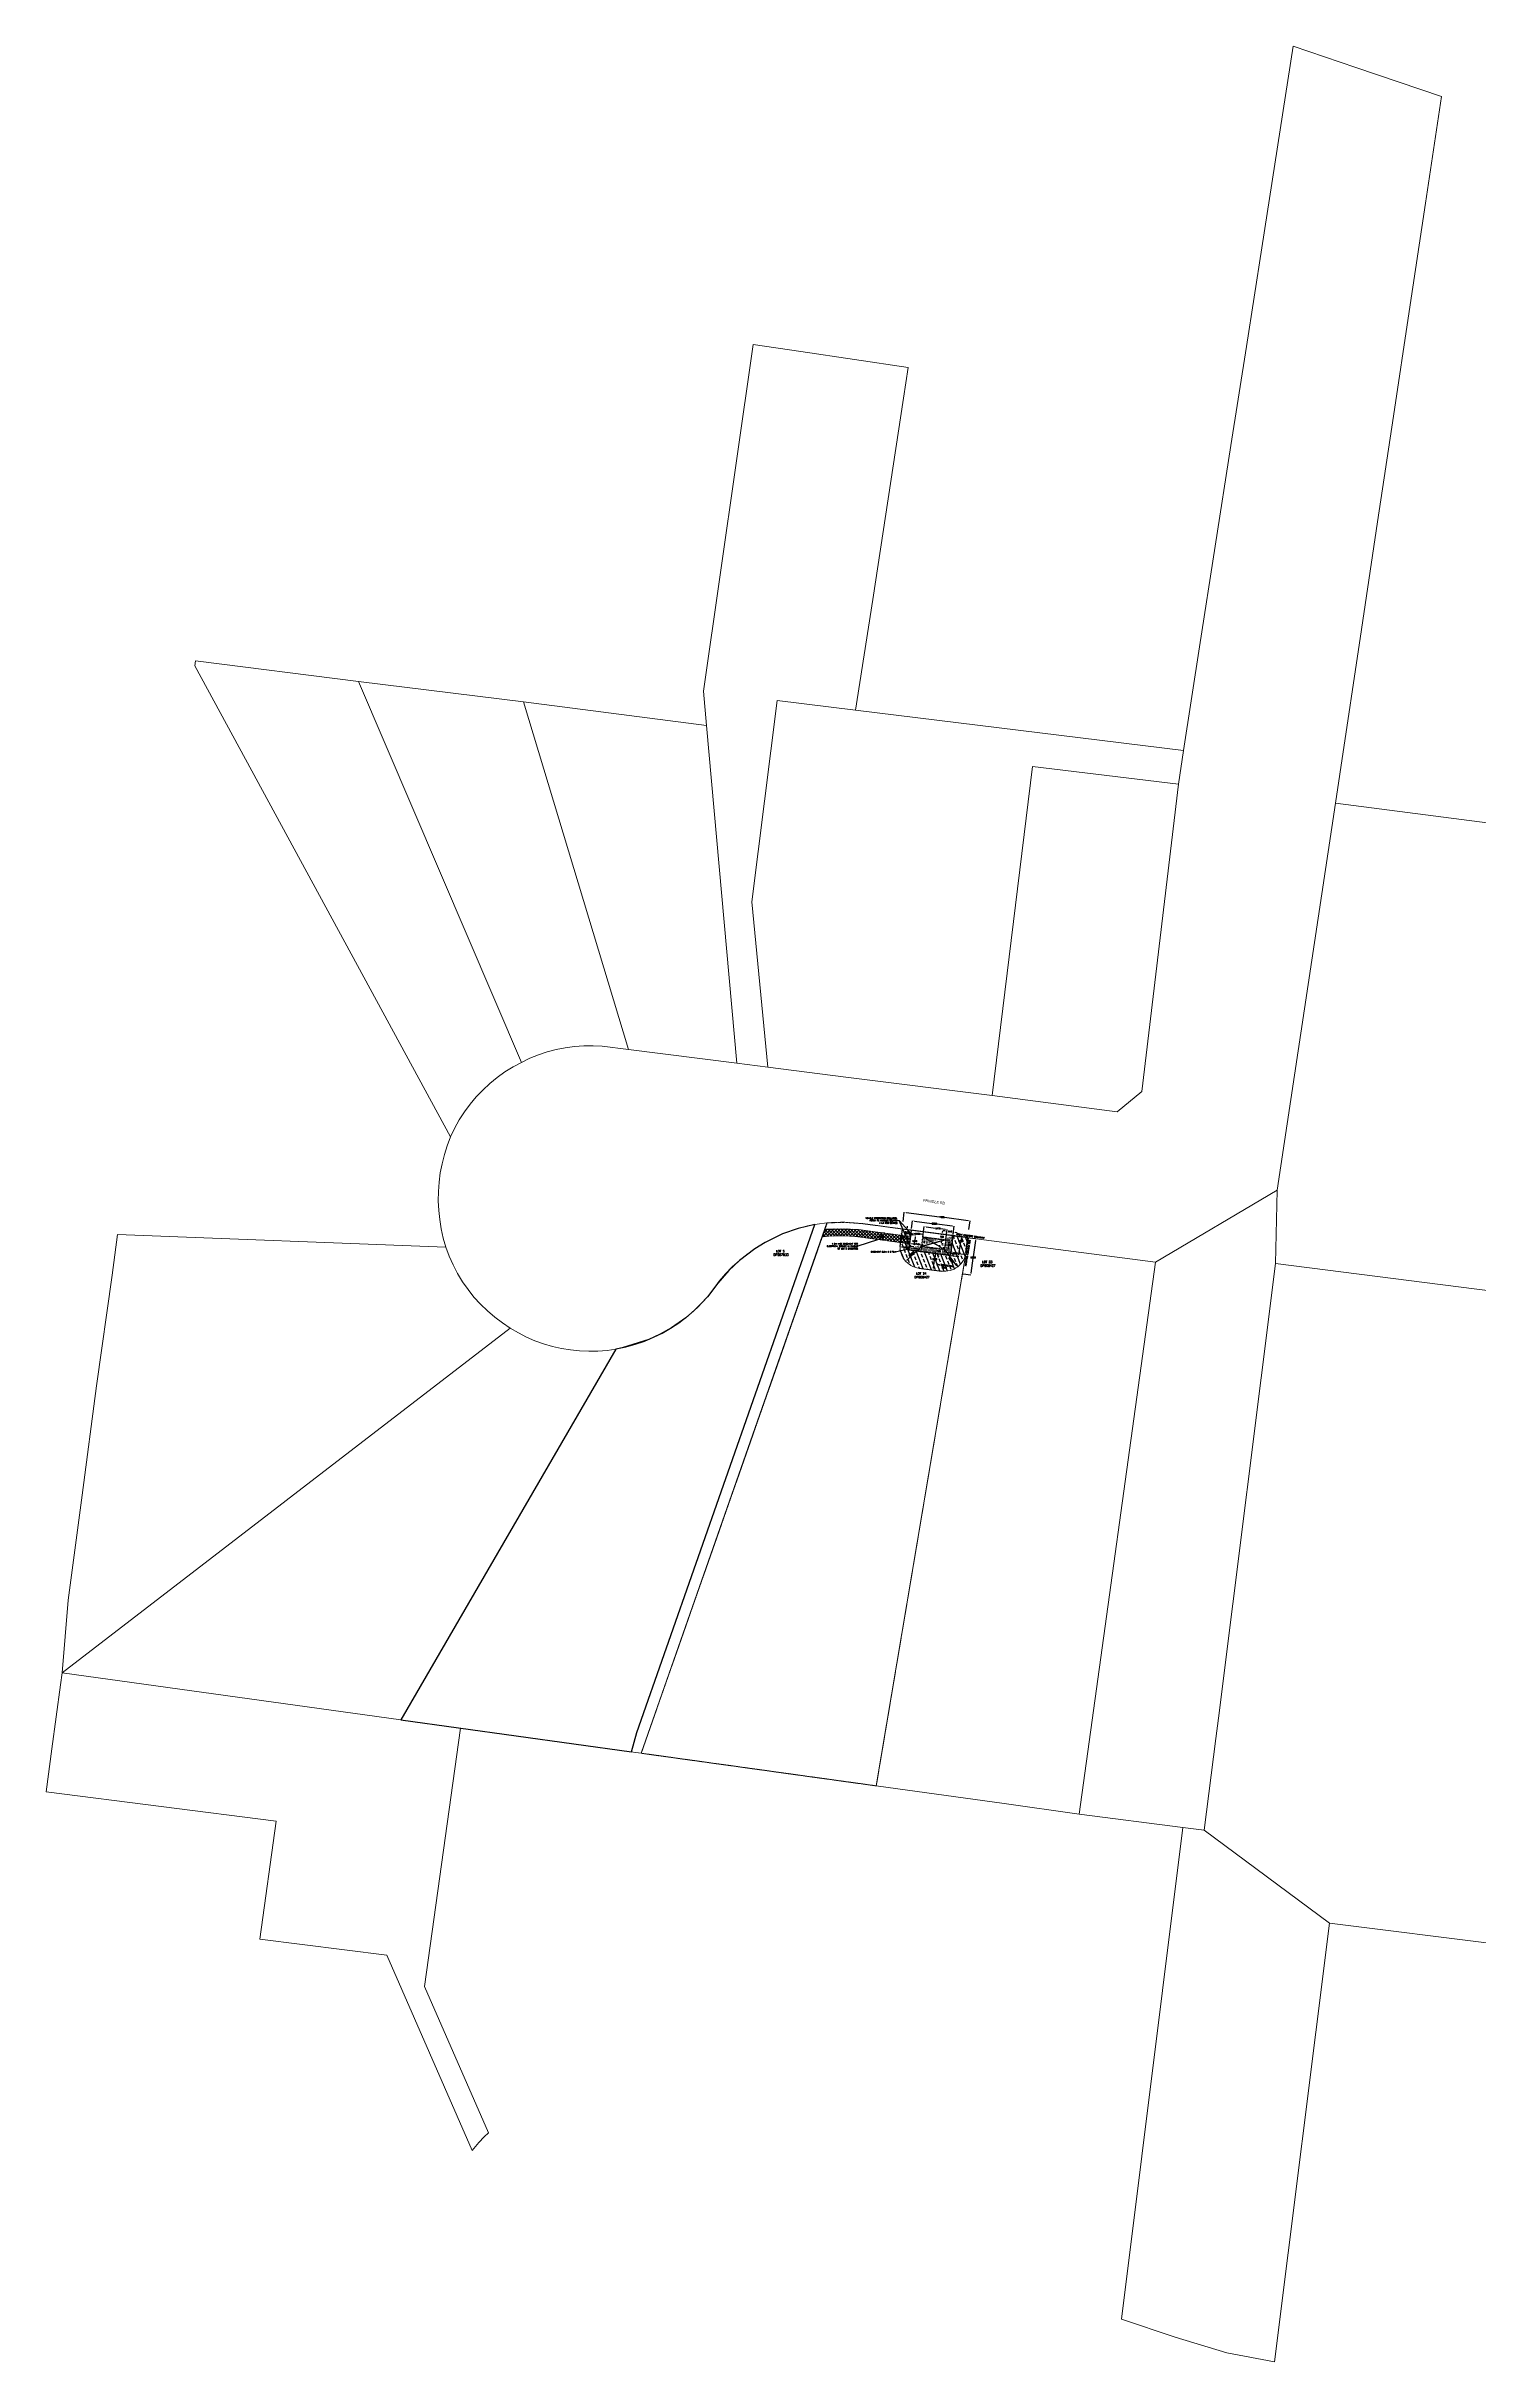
# Model space of a CAD drawing. Header units: metres. Extents: x 15383 to 530218, y 6156255 to 6759712.
# Drawn here: x 151520 to 349320, y 6440111 to 6759712 of the extents above; entities that cross this region are included whole.
import ezdxf

# ---------------------------------------------------------------- set-up
doc = ezdxf.new("R2010")
doc.units = ezdxf.units.M
doc.linetypes.add('HIDDEN2', pattern=[0.1875, 0.125, -0.0625])
doc.linetypes.add('IE Trench LV', pattern=[6.5, 5, -1.5])
for name, color, linetype in [('_User Miscellaneous1', 7, 'Continuous'), ('Notes_LV_MISC', 7, 'Continuous'), ('Notes_SP_MISC', 7, 'Continuous')]:
    doc.layers.add(name, color=color, linetype=linetype)
doc.layers.add('Cadastre Land Parcels_SP_EXT', color=9, linetype='Continuous', lineweight=5)
doc.layers.add('Cadastre Roads_SP_EXT', color=9, linetype='Continuous', lineweight=5)
doc.styles.add('ROMANS', font='romans.shx', dxfattribs={"height": 200})
doc.styles.get("Standard").update_dxf_attribs({"font": 'arial.ttf'})
doc.dimstyles.new('100', dxfattribs={"dimtxt": 200, "dimasz": 2500, "dimexe": 0.18, "dimexo": 0.0625, "dimgap": 0.09, "dimtad": 0, "dimtih": 1, "dimtoh": 1, "dimdec": 0, "dimzin": 0, "dimdsep": 46, "dimtxsty": 'ROMANS', "dimcen": 0.09, "dimclrt": 256, "dimadec": 0, "dimazin": 0, "dimtfac": 1, "dimtdec": 0, "dimtofl": 0, "dimtmove": 0, "dimatfit": 0, "dimfxl": 1, "dimtolj": 1, "dimtzin": 0, "dimarcsym": 0})
doc.dimstyles.get("Standard").update_dxf_attribs({"dimtxt": 0.18, "dimasz": 0.18, "dimexe": 0.18, "dimexo": 0.0625, "dimgap": 0.09, "dimtad": 0, "dimtih": 1, "dimtoh": 1, "dimdec": 4, "dimzin": 0, "dimdsep": 46, "dimtxsty": 'Standard', "dimcen": 0.09, "dimadec": 0, "dimazin": 0, "dimtfac": 1, "dimtdec": 4, "dimtofl": 0, "dimtmove": 0, "dimatfit": 3, "dimfxl": 1, "dimtolj": 1, "dimtzin": 0, "dimarcsym": 0})

# ---------------------------------------------------------------- blocks, each defined once
blk = doc.blocks.new('*D172')
at = {"layer": '_User Miscellaneous1', "color": 0, "lineweight": -2, "transparency": 16777216}
for p, q in [((278693, 6595282), (279849, 6595132)), ((279816, 6594884), (279523, 6592635)), ((278136, 6590262), (279195, 6590124)), ((279227, 6590372), (279497, 6592435))]:
    blk.add_line(p, q, dxfattribs=at)
at = {"layer": '_User Miscellaneous1', "color": 0, "lineweight": 0, "transparency": 16777216}
for points in [[(279775, 6594889), (279857, 6594878), (279848, 6595132)], [(279186, 6590377), (279269, 6590367), (279195, 6590124)]]:
    blk.add_solid(points, dxfattribs=at)
at = {"layer": '_User Miscellaneous1', "transparency": 16777216, "insert": (279510, 6592535), "char_height": 200, "attachment_point": 5, "style": 'ROMANS'}
blk.add_mtext('\\A1;5050', dxfattribs=at)
blk = doc.blocks.new('*D173')
at = {"layer": '_User Miscellaneous1', "color": 0, "lineweight": -2, "transparency": 16777216}
for p, q in [((273606, 6593879), (274391, 6593776)), ((274359, 6593528), (274210, 6592389)), ((274003, 6590801), (274003, 6590801)), ((274035, 6591049), (274184, 6592189))]:
    blk.add_line(p, q, dxfattribs=at)
at = {"layer": '_User Miscellaneous1', "color": 0, "lineweight": 0, "transparency": 16777216}
for points in [[(274317, 6593534), (274400, 6593523), (274391, 6593776)], [(273994, 6591055), (274077, 6591044), (274003, 6590801)]]:
    blk.add_solid(points, dxfattribs=at)
at = {"layer": '_User Miscellaneous1', "transparency": 16777216, "insert": (274197, 6592289), "char_height": 200, "attachment_point": 5, "style": 'ROMANS'}
blk.add_mtext('\\A1;3000', dxfattribs=at)
blk = doc.blocks.new('*D174')
at = {"layer": '_User Miscellaneous1', "color": 0, "lineweight": -2, "transparency": 16777216}
for p, q in [((272581, 6595374), (272765, 6596787)), ((273013, 6596755), (274305, 6596586)), ((275660, 6596409), (275010, 6596494)), ((275724, 6594964), (275908, 6596377))]:
    blk.add_line(p, q, dxfattribs=at)
at = {"layer": '_User Miscellaneous1', "color": 0, "lineweight": 0, "transparency": 16777216}
for points in [[(273018, 6596796), (273008, 6596713), (272765, 6596787)], [(275666, 6596451), (275655, 6596368), (275908, 6596377)]]:
    blk.add_solid(points, dxfattribs=at)
at = {"layer": '_User Miscellaneous1', "transparency": 16777216, "insert": (274658, 6596540), "char_height": 200, "attachment_point": 5, "style": 'ROMANS'}
blk.add_mtext('\\A1;3170', dxfattribs=at)
blk = doc.blocks.new('*D175')
at = {"layer": '_User Miscellaneous1', "color": 0, "lineweight": -2, "transparency": 16777216}
for p, q in [((276840, 6595524), (277877, 6595389)), ((277553, 6592910), (277785, 6594683)), ((277844, 6595141), (277811, 6594883)), ((276484, 6592797), (277521, 6592662))]:
    blk.add_line(p, q, dxfattribs=at)
at = {"layer": '_User Miscellaneous1', "color": 0, "lineweight": 0, "transparency": 16777216}
for points in [[(277803, 6595146), (277886, 6595136), (277877, 6595389)], [(277512, 6592915), (277595, 6592904), (277521, 6592662)]]:
    blk.add_solid(points, dxfattribs=at)
at = {"layer": '_User Miscellaneous1', "transparency": 16777216, "insert": (277798, 6594783), "char_height": 200, "attachment_point": 5, "style": 'ROMANS'}
blk.add_mtext('\\A1;2750', dxfattribs=at)
blk = doc.blocks.new('*D176')
at = {"layer": '_User Miscellaneous1', "color": 0, "lineweight": -2, "transparency": 16777216}
for p, q in [((271001, 6596521), (271140, 6597588)), ((271388, 6597556), (273804, 6597240)), ((276643, 6596870), (274509, 6597148)), ((276753, 6595776), (276891, 6596838))]:
    blk.add_line(p, q, dxfattribs=at)
at = {"layer": '_User Miscellaneous1', "color": 0, "lineweight": 0, "transparency": 16777216}
for points in [[(271393, 6597597), (271383, 6597514), (271140, 6597588)], [(276649, 6596911), (276638, 6596829), (276891, 6596838)]]:
    blk.add_solid(points, dxfattribs=at)
at = {"layer": '_User Miscellaneous1', "transparency": 16777216, "insert": (274156, 6597194), "char_height": 200, "attachment_point": 5, "style": 'ROMANS'}
blk.add_mtext('\\A1;5800', dxfattribs=at)
blk = doc.blocks.new('*D177')
at = {"layer": '_User Miscellaneous1', "color": 0, "lineweight": -2, "transparency": 16777216}
for p, q in [((275662, 6594489), (275506, 6593290)), ((278547, 6593412), (278480, 6592902)), ((275754, 6593258), (276640, 6593142)), ((278232, 6592935), (277345, 6593051))]:
    blk.add_line(p, q, dxfattribs=at)
at = {"layer": '_User Miscellaneous1', "color": 0, "lineweight": 0, "transparency": 16777216}
for points in [[(275759, 6593300), (275748, 6593217), (275506, 6593291)], [(278238, 6592976), (278227, 6592893), (278480, 6592902)]]:
    blk.add_solid(points, dxfattribs=at)
at = {"layer": '_User Miscellaneous1', "transparency": 16777216, "insert": (276993, 6593096), "char_height": 200, "attachment_point": 5, "style": 'ROMANS'}
blk.add_mtext('\\A1;3000', dxfattribs=at)
blk = doc.blocks.new('*D178')
at = {"layer": '_User Miscellaneous1', "color": 0, "lineweight": -2, "transparency": 16777216}
for p, q in [((275629, 6593615), (276047, 6593560)), ((275803, 6594953), (276221, 6594899)), ((276079, 6593808), (276124, 6594157)), ((276189, 6594651), (276150, 6594358))]:
    blk.add_line(p, q, dxfattribs=at)
at = {"layer": '_User Miscellaneous1', "color": 0, "lineweight": 0, "transparency": 16777216}
for points in [[(276038, 6593814), (276120, 6593803), (276046, 6593560)], [(276147, 6594656), (276230, 6594646), (276221, 6594899)]]:
    blk.add_solid(points, dxfattribs=at)
at = {"layer": '_User Miscellaneous1', "transparency": 16777216, "insert": (276137, 6594257), "char_height": 200, "attachment_point": 5, "style": 'ROMANS'}
blk.add_mtext('\\A1;1350', dxfattribs=at)
blk = doc.blocks.new('*D179')
at = {"layer": '_User Miscellaneous1', "color": 0, "lineweight": -2, "transparency": 16777216}
for p, q in [((269831, 6597485), (269998, 6598764)), ((270245, 6598732), (274866, 6598129)), ((278842, 6597610), (275571, 6598037)), ((278934, 6596385), (279090, 6597578))]:
    blk.add_line(p, q, dxfattribs=at)
at = {"layer": '_User Miscellaneous1', "color": 0, "lineweight": 0, "transparency": 16777216}
for points in [[(270251, 6598773), (270240, 6598691), (269998, 6598764)], [(278848, 6597652), (278837, 6597569), (279090, 6597578)]]:
    blk.add_solid(points, dxfattribs=at)
at = {"layer": '_User Miscellaneous1', "transparency": 16777216, "insert": (275218, 6598083), "char_height": 200, "attachment_point": 5, "style": 'ROMANS'}
blk.add_mtext('\\A1;7585', dxfattribs=at)
blk = doc.blocks.new('*D180')
at = {"layer": '_User Miscellaneous1', "color": 0, "lineweight": -2, "transparency": 16777216}
for p, q in [((270728, 6594431), (270736, 6594495)), ((270984, 6594462), (271397, 6594409)), ((272189, 6594305), (272074, 6594320)), ((272406, 6594035), (272437, 6594273))]:
    blk.add_line(p, q, dxfattribs=at)
at = {"layer": '_User Miscellaneous1', "color": 0, "lineweight": 0, "transparency": 16777216}
for points in [[(270990, 6594504), (270979, 6594421), (270736, 6594495)], [(272195, 6594347), (272184, 6594264), (272437, 6594273)]]:
    blk.add_solid(points, dxfattribs=at)
at = {"layer": '_User Miscellaneous1', "transparency": 16777216, "insert": (271736, 6594364), "char_height": 200, "attachment_point": 5, "style": 'ROMANS'}
blk.add_mtext('\\A1;1715', dxfattribs=at)
blk = doc.blocks.new('*D181')
at = {"layer": '_User Miscellaneous1', "color": 0, "lineweight": -2, "transparency": 16777216}
for p, q in [((275632, 6596194), (275384, 6596226)), ((275832, 6595795), (275880, 6596162)), ((276743, 6595704), (276788, 6596044)), ((277036, 6596011), (277283, 6595979))]:
    blk.add_line(p, q, dxfattribs=at)
at = {"layer": '_User Miscellaneous1', "color": 0, "lineweight": 0, "transparency": 16777216}
for points in [[(275638, 6596235), (275627, 6596153), (275880, 6596162)], [(277041, 6596052), (277030, 6595970), (276788, 6596043)]]:
    blk.add_solid(points, dxfattribs=at)
at = {"layer": '_User Miscellaneous1', "transparency": 16777216, "insert": (276334, 6596103), "char_height": 200, "attachment_point": 5, "style": 'ROMANS'}
blk.add_mtext('\\A1;915', dxfattribs=at)
blk = doc.blocks.new('*D182')
at = {"layer": '_User Miscellaneous1', "color": 0, "lineweight": -2, "transparency": 16777216}
for p, q in [((274834, 6593718), (274834, 6593719)), ((274866, 6593966), (274899, 6594214)), ((274711, 6592776), (274679, 6592529)), ((274743, 6593024), (274743, 6593024))]:
    blk.add_line(p, q, dxfattribs=at)
at = {"layer": '_User Miscellaneous1', "color": 0, "lineweight": 0, "transparency": 16777216}
for points in [[(274825, 6593972), (274908, 6593961), (274834, 6593719)], [(274670, 6592782), (274752, 6592771), (274743, 6593024)]]:
    blk.add_solid(points, dxfattribs=at)
at = {"layer": '_User Miscellaneous1', "transparency": 16777216, "insert": (274789, 6593371), "char_height": 200, "attachment_point": 5, "style": 'ROMANS'}
blk.add_mtext('\\A1;700', dxfattribs=at)
blk = doc.blocks.new('*D183')
at = {"layer": '_User Miscellaneous1', "color": 0, "lineweight": -2, "transparency": 16777216}
for p, q in [((275009, 6595057), (275158, 6595038)), ((275125, 6594790), (275093, 6594542)), ((275100, 6595751), (275248, 6595732)), ((275281, 6595980), (275313, 6596228))]:
    blk.add_line(p, q, dxfattribs=at)
at = {"layer": '_User Miscellaneous1', "color": 0, "lineweight": 0, "transparency": 16777216}
for points in [[(275084, 6594795), (275167, 6594784), (275158, 6595038)], [(275239, 6595985), (275322, 6595974), (275248, 6595732)]]:
    blk.add_solid(points, dxfattribs=at)
at = {"layer": '_User Miscellaneous1', "transparency": 16777216, "insert": (275203, 6595385), "char_height": 200, "attachment_point": 5, "style": 'ROMANS'}
blk.add_mtext('\\A1;700', dxfattribs=at)
blk = doc.blocks.new('*D184')
at = {"layer": '_User Miscellaneous1', "color": 0, "lineweight": -2, "transparency": 16777216}
for p, q in [((269565, 6595447), (269380, 6594027)), ((269628, 6593995), (269854, 6593966)), ((272107, 6593672), (270559, 6593874)), ((272450, 6594370), (272354, 6593639))]:
    blk.add_line(p, q, dxfattribs=at)
at = {"layer": '_User Miscellaneous1', "color": 0, "lineweight": 0, "transparency": 16777216}
for points in [[(269633, 6594037), (269622, 6593954), (269380, 6594028)], [(272112, 6593713), (272101, 6593631), (272354, 6593640)]]:
    blk.add_solid(points, dxfattribs=at)
at = {"layer": '_User Miscellaneous1', "transparency": 16777216, "insert": (270207, 6593920), "char_height": 200, "attachment_point": 5, "style": 'ROMANS'}
blk.add_mtext('\\A1;3000', dxfattribs=at)
blk = doc.blocks.new('*D185')
at = {"layer": '_User Miscellaneous1', "color": 0, "lineweight": -2, "transparency": 16777216}
for p, q in [((275587, 6593841), (275387, 6593841)), ((275387, 6593841), (277231, 6591387))]:
    blk.add_line(p, q, dxfattribs=at)
at = {"layer": '_User Miscellaneous1', "color": 0, "lineweight": 0, "transparency": 16777216}
blk.add_solid([(277258, 6591407), (277205, 6591367), (277351, 6591227)], dxfattribs=at)
at = {"layer": '_User Miscellaneous1', "color": 0, "lineweight": 0, "transparency": 16777216, "insert": (275588, 6593841), "char_height": 0.18, "attachment_point": 5}
blk.add_mtext('\\A1;R3000.1196', dxfattribs=at)
blk = doc.blocks.new('*D186')
at = {"layer": '_User Miscellaneous1', "color": 0, "lineweight": -2, "transparency": 16777216}
for p, q in [((272398, 6594028), (270341, 6592144)), ((272598, 6594028), (272398, 6594028))]:
    blk.add_line(p, q, dxfattribs=at)
at = {"layer": '_User Miscellaneous1', "color": 0, "lineweight": 0, "transparency": 16777216}
blk.add_solid([(270318, 6592169), (270363, 6592120), (270193, 6592009)], dxfattribs=at)
at = {"layer": '_User Miscellaneous1', "color": 0, "lineweight": 0, "transparency": 16777216, "insert": (272599, 6594028), "char_height": 0.18, "attachment_point": 5}
blk.add_mtext('\\A1;R3000.2054', dxfattribs=at)
blk = doc.blocks.new('*D187')
at = {"layer": '_User Miscellaneous1', "color": 0, "lineweight": -2, "transparency": 16777216}
for p, q in [((267064, 6594928), (266753, 6594969)), ((266786, 6595217), (266802, 6595340)), ((266848, 6595696), (266828, 6595540)), ((267314, 6595887), (266880, 6595944))]:
    blk.add_line(p, q, dxfattribs=at)
at = {"layer": '_User Miscellaneous1', "color": 0, "lineweight": 0, "transparency": 16777216}
for points in [[(266744, 6595222), (266827, 6595211), (266753, 6594969)], [(266807, 6595701), (266889, 6595690), (266880, 6595944)]]:
    blk.add_solid(points, dxfattribs=at)
at = {"layer": '_User Miscellaneous1', "transparency": 16777216, "insert": (266815, 6595440), "char_height": 200, "attachment_point": 5, "style": 'ROMANS'}
blk.add_mtext('\\A1;1000', dxfattribs=at)
blk = doc.blocks.new('*D200')
at = {"layer": '_User Miscellaneous1', "color": 0, "lineweight": -2, "transparency": 16777216}
for p, q in [((271045, 6595699), (271072, 6595906)), ((271320, 6595873), (271484, 6595852)), ((272376, 6595735), (272161, 6595763)), ((272581, 6595374), (272624, 6595703))]:
    blk.add_line(p, q, dxfattribs=at)
at = {"layer": '_User Miscellaneous1', "color": 0, "lineweight": 0, "transparency": 16777216}
for points in [[(271325, 6595915), (271314, 6595832), (271072, 6595906)], [(272381, 6595777), (272370, 6595694), (272624, 6595703)]]:
    blk.add_solid(points, dxfattribs=at)
at = {"layer": '_User Miscellaneous1', "transparency": 16777216, "insert": (271822, 6595808), "char_height": 200, "attachment_point": 5, "style": 'ROMANS'}
blk.add_mtext('\\A1;1565', dxfattribs=at)
blk = doc.blocks.new('*D201')
at = {"layer": '_User Miscellaneous1', "color": 0, "lineweight": -2, "transparency": 16777216}
for p, q in [((270838, 6594113), (271327, 6594049)), ((271045, 6595699), (271534, 6595636)), ((271359, 6594297), (271410, 6594689)), ((271502, 6595388), (271437, 6594889))]:
    blk.add_line(p, q, dxfattribs=at)
at = {"layer": '_User Miscellaneous1', "color": 0, "lineweight": 0, "transparency": 16777216}
for points in [[(271318, 6594302), (271401, 6594292), (271327, 6594049)], [(271460, 6595393), (271543, 6595382), (271534, 6595636)]]:
    blk.add_solid(points, dxfattribs=at)
at = {"layer": '_User Miscellaneous1', "transparency": 16777216, "insert": (271423, 6594789), "char_height": 200, "attachment_point": 5, "style": 'ROMANS'}
blk.add_mtext('\\A1;1600', dxfattribs=at)
blk = doc.blocks.new('*D202')
at = {"layer": '_User Miscellaneous1', "color": 0, "lineweight": -2, "transparency": 16777216}
for p, q in [((270422, 6596612), (270454, 6596860)), ((270283, 6595547), (270251, 6595299)), ((271045, 6595699), (270315, 6595795)), ((270970, 6596289), (270390, 6596364))]:
    blk.add_line(p, q, dxfattribs=at)
at = {"layer": '_User Miscellaneous1', "color": 0, "lineweight": 0, "transparency": 16777216}
for points in [[(270381, 6596618), (270463, 6596607), (270390, 6596364)], [(270242, 6595552), (270324, 6595541), (270315, 6595795)]]:
    blk.add_solid(points, dxfattribs=at)
at = {"layer": '_User Miscellaneous1', "transparency": 16777216, "insert": (270342, 6595998), "char_height": 200, "attachment_point": 5, "style": 'ROMANS'}
blk.add_mtext('\\A1;575', dxfattribs=at)

msp = doc.modelspace()

# ---------------------------------------------------------------- hatches: boundary and pattern name
at = {"layer": '_User Miscellaneous1', "lineweight": 0}
h = msp.add_hatch(dxfattribs=at)
h.set_pattern_fill('ANSI37', scale=100)
h.set_pattern_definition([(45, (-110.7, -865.77), (-224.506403, 224.506403), []), (135, (-110.7, -865.77), (-224.506403, -224.506403), [])])
h.paths.add_polyline_path([(259049.59012, 6596425.98025), (258678.67016, 6595368.94328), (259571.14211, 6595452.93997), (260533.10636, 6595509.23655), (261175.05623, 6595521.97359), (261739.39845, 6595516.79516), (262425.90174, 6595489.82133), (263207.86138, 6595431.33692), (263947.54209, 6595348.58487), (270728.19967, 6594431.97479), (270857.45808, 6595422.47298), (265290.54951, 6596152.15207), (263982.3441, 6596347.12068), (263679.02735, 6596369.30161), (263239.46311, 6596401.44603), (262522.83157, 6596453.85182), (260746.63065, 6596485.388), (260081.0871, 6596460.00735), (259574.81276, 6596440.70047)])
at = {"layer": '_User Miscellaneous1'}
h = msp.add_hatch(dxfattribs=at)
h.set_pattern_fill('ANSI33', color=134, scale=4000, angle=246.6857338978, style=0)
h.set_pattern_definition([(291.685734, (-471855.1, 4882761.5), (929.2246, 369.5154), []), (291.685734, (-472135, 4882112.1), (929.2246, 369.5154), [500, -250])])
h.paths.add_polyline_path([(270970.40195, 6596287.9539), (270614.81972, 6593563.15222), (276366.153, 6592812.6125), (276721.98077, 6595539.29573)], flags=16)
edge = h.paths.add_edge_path()
edge.add_arc((272406.04343, 6594035.25094), 3000.20542, 173.2375471686, 261.9480779453, ccw=False)
edge.add_line((269426.71078, 6594388.53482), (269696.4616, 6596456.19451))
edge.add_line((269696.4616, 6596456.19451), (278788.98059, 6595269.69279))
edge.add_line((278788.98059, 6595269.69279), (278518.27177, 6593195.27009))
edge.add_arc((275549.10836, 6593625.13767), 3000.11958, 263.0767997317, 351.7621078631, ccw=False)
edge.add_line((275187.47749, 6590646.89312), (271985.80336, 6591064.62291))
h = msp.add_hatch(dxfattribs=at)
h.set_pattern_fill('DOTS', color=134, scale=2500, angle=82.5711748993, style=0)
h.set_pattern_definition([(82.571175, (532876.08, 6199145.1), (-144.837344, 97.6715), [0, -156.25])])
edge = h.paths.add_edge_path()
edge.add_line((270505.3247, 6596331.7808), (270149.74247, 6593606.97912))
edge.add_line((276721.90847, 6595539.50414), (270970.40195, 6596287.9539))
edge.add_line((276721.90847, 6595539.50414), (276366.153, 6592812.6125))
edge.add_line((276366.153, 6592812.6125), (270614.81972, 6593563.15222))
h.paths.add_polyline_path([(275549.01836, 6593625.25743), (275723.90555, 6594963.83656), (272580.68703, 6595373.90683), (272406.04343, 6594035.25094)], flags=16)
at = {"layer": 'Notes_SP_MISC', "lineweight": 0}
h = msp.add_hatch(dxfattribs=at)
h.set_pattern_fill('ANGLE')
h.set_pattern_definition([(0, (-27490.2906, 380758.832), (0, 6.985), [5.08, -1.905]), (90, (-27490.2906, 380758.832), (-6.985, 4e-16), [5.08, -1.905])])
edge = h.paths.add_edge_path()
edge.add_arc((270837.88235, 6594112.86746), 70, 0, 360)
h = msp.add_hatch(dxfattribs=at)
h.set_pattern_fill('ANGLE')
h.set_pattern_definition([(0, (-27283.3056, 382345.387), (0, 6.985), [5.08, -1.905]), (90, (-27283.3056, 382345.387), (-6.985, 4e-16), [5.08, -1.905])])
edge = h.paths.add_edge_path()
edge.add_arc((271044.86735, 6595699.42259), 70, 0, 360)

# ---------------------------------------------------------------- linework, layer by layer
at = {"layer": '_User Miscellaneous1', "lineweight": 0}
for p, q in [((264188.63565, 6597205.86173), (271763.49726, 6596184.18525)), ((269299.809, 6597624.01753), (269117.12563, 6597624.01753)), ((263944.25589, 6595349.06214), (270728.02085, 6594430.6045))]:
    msp.add_line(p, q, dxfattribs=at)
at = {"layer": '_User Miscellaneous1'}
for p, q in [((263648.97659, 6594147.53723), (266348.54436, 6595024.77833)), ((268930.04309, 6593364.42956), (270633.4265, 6593705.7347)), ((270970.40195, 6596287.9539), (270614.81972, 6593563.15222)), ((276366.153, 6592812.6125), (270912.36971, 6593524.12345)), ((276721.90847, 6595539.50414), (271268.12519, 6596251.0151)), ((276721.90847, 6595539.50414), (276366.153, 6592812.6125))]:
    msp.add_line(p, q, dxfattribs=at)
at = {"layer": '_User Miscellaneous1', "linetype": 'HIDDEN2'}
for p, q in [((275723.90555, 6594963.83656), (272406.04343, 6594035.25094)), ((275549.25387, 6593625.11869), (272580.68703, 6595373.90683))]:
    msp.add_line(p, q, dxfattribs=at)
at = {"layer": '_User Miscellaneous1', "lineweight": 0, "flags": 128}
msp.add_lwpolyline([(259049.59012, 6596425.98025), (258678.67016, 6595368.94328), (259571.14211, 6595452.93997), (260533.10636, 6595509.23655), (261175.05623, 6595521.97359), (261739.39845, 6595516.79516), (262425.90174, 6595489.82133), (263207.86138, 6595431.33692), (263947.54209, 6595348.58487), (270728.02085, 6594430.6045), (270857.45808, 6595422.47298), (265290.54951, 6596152.15207), (263982.3441, 6596347.12068), (263679.02735, 6596369.30161), (263239.46311, 6596401.44603), (262522.83157, 6596453.85182), (260746.63065, 6596485.388), (260081.0871, 6596460.00735), (259574.81276, 6596440.70047), (259049.59012, 6596425.98025)], dxfattribs=at)
at = {"layer": '_User Miscellaneous1', "ltscale": 0.5}
for points in [[(278518.78656, 6593198.84093), (278789.0624, 6595269.68211), (269696.4616, 6596456.19451), (269426.71078, 6594388.53482)], [(271985.80336, 6591064.62291), (275187.47749, 6590646.89312)]]:
    msp.add_lwpolyline(points, dxfattribs=at)
msp.add_lwpolyline([(270970.40195, 6596287.9539), (270614.81972, 6593563.15222), (276366.153, 6592812.6125), (276721.98077, 6595539.29573)], close=True, dxfattribs=at)
at = {"layer": '_User Miscellaneous1', "linetype": 'HIDDEN2'}
msp.add_lwpolyline([(275549.26196, 6593625.18067), (272406.04343, 6594035.25094), (272580.68703, 6595373.90683), (275723.90555, 6594963.83656)], close=True, dxfattribs=at)
at = {"layer": '_User Miscellaneous1', "lineweight": 0}
for centre in [(270837.88235, 6594112.86746), (271044.86735, 6595699.42259)]:
    msp.add_circle(centre, 70, dxfattribs=at)
for centre, radius, start, end in [((261377.18509, 6575596.76837), 21791.17946, 82.5909475811, 95.326923565), ((272406.04343, 6594035.25094), 3000.20542, 171.8965811555, 263.1848786302), ((275549.10836, 6593625.13767), 3000.11958, 262.0561569105, 353.2971368743)]:
    msp.add_arc(centre, radius, start, end, dxfattribs=at)
at = {"layer": 'Cadastre Land Parcels_SP_EXT', "linetype": 'Continuous'}
for points in [[(242271.26853, 6670688.92491), (242696.23676, 6665960.92149), (246875.25294, 6619354.86526), (251143.22008, 6618786.88653), (248955.22112, 6641639.85995), (252436.23295, 6669432.9234), (263274.20359, 6668088.85428), (265652.20601, 6683371.89895), (267783.23044, 6697240.91506), (269906.21659, 6711155.86414), (270552.19303, 6715385.93658), (255705.2465, 6717585.86045), (249137.27464, 6718554.86927), (242271.26853, 6670688.92491)], [(194644.26389, 6672019.9208), (172138.261, 6674890.90757), (172041.27178, 6674174.88337), (207354.26772, 6609159.86776), (207908.20157, 6610355.89141), (208551.26304, 6611507.92542), (209265.25559, 6612616.85312), (210047.26426, 6613675.87288), (210894.19741, 6614685.86804), (211803.22839, 6615639.86032), (212770.20557, 6616536.87807), (213791.2423, 6617369.85466), (214862.2753, 6618137.90678), (215979.24127, 6618837.85445), (217150.26679, 6619465.89937), (194644.26389, 6672019.9208)], [(217433.19617, 6669204.93691), (194644.26389, 6672019.9208), (217150.26679, 6619465.89937), (218293.20254, 6620018.86156), (219481.27626, 6620497.88935), (220697.26309, 6620902.89441), (221935.24474, 6621229.90176), (223190.27459, 6621479.88307), (224461.2043, 6621651.86668), (225738.22897, 6621742.93761), (227018.25695, 6621754.86251), (228298.19659, 6621685.87474), (231915.24066, 6621246.86162), (217433.19617, 6669204.93691)], [(242696.23676, 6665960.92149), (217433.19617, 6669204.93691), (231915.24066, 6621246.86162), (246875.25294, 6619354.86526), (242696.23676, 6665960.92149)], [(248955.22112, 6641639.85995), (251143.22008, 6618786.88653), (261940.20438, 6617436.89912), (282123.23608, 6614877.90316), (287694.19767, 6660323.88711), (307859.2095, 6657848.89546), (308577.26536, 6662501.90448), (263274.20359, 6668088.85428), (252436.23295, 6669432.9234), (248955.22112, 6641639.85995)], [(282123.23608, 6614877.90316), (299375.21482, 6612639.90793), (302782.20392, 6615419.9121), (307859.2095, 6657848.89546), (287694.19767, 6660323.88711), (282123.23608, 6614877.90316)], [(439000.20007, 6641216.92337), (419017.24176, 6643663.91357), (329528.26084, 6655256.8631), (321510.22072, 6601811.91888), (321277.19927, 6591714.88224), (522747.20745, 6566024.93011), (524186.23414, 6579684.86291), (527718.21389, 6608865.8968), (530218.20366, 6629473.89672), (484619.22762, 6635343.86423), (439000.20007, 6641216.92337)], [(308445.2081, 6513835.89905), (311417.24738, 6513465.87371), (313028.25768, 6526134.8912), (313372.2249, 6528922.93364), (321277.19927, 6591714.88224), (321510.22072, 6601811.91888), (304709.26833, 6591882.89088), (294155.19872, 6515704.92893), (308445.2081, 6513835.89905)], [(233669.26147, 6524097.85268), (259295.26078, 6597289.90713), (257964.26489, 6597129.93676), (256655.26381, 6596876.86381), (255364.19426, 6596543.93817), (254095.20786, 6596132.92649), (252854.2229, 6595643.91712), (251645.21435, 6595079.91335), (250474.27716, 6594441.88684), (249343.26631, 6593734.87256), (248259.24841, 6592958.87051), (247223.19513, 6592119.8873), (246241.20141, 6591215.89128), (245316.27056, 6590254.92072), (244453.26087, 6589238.91894), (243653.23235, 6588171.86091), (242816.19245, 6587113.90114), (241915.19974, 6586109.91259), (240951.22588, 6585167.93355), (239931.24913, 6584284.87236), (238855.2695, 6583471.85894), (237729.20528, 6582728.89328), (236559.23975, 6582057.91871), (235349.25954, 6581462.91019), (234103.23962, 6580946.87104), (232826.21495, 6580509.88957), (231525.25215, 6580156.91243), (230186.21798, 6579879.90133), (200460.26017, 6528702.89709), (208701.25182, 6527561.90466), (231486.20913, 6524400.9219), (233669.26147, 6524097.85268)], [(278862.26079, 6595253.92861), (265401.25304, 6597017.931), (264188.26953, 6597205.90281), (262967.24774, 6597327.89016), (261740.21933, 6597384.8647), (260512.21927, 6597376.91476), (259295.26078, 6597289.90713), (233669.26147, 6524097.85268), (257033.23909, 6520856.92891), (266125.22719, 6519593.86079), (278862.26079, 6595253.92861)], [(206690.27143, 6593973.90063), (161359.20821, 6595698.86001), (160594.24774, 6590083.90877), (158463.22331, 6574795.91747), (156456.21789, 6559724.87108), (154534.27677, 6545245.91824), (153724.26666, 6535186.86463), (215589.25276, 6582757.86638), (214503.20321, 6583488.90713), (213437.20517, 6584281.86905), (212426.23835, 6585143.90708), (211472.24607, 6586068.92626), (210579.20329, 6587052.8633), (209753.20498, 6588093.86321), (208994.25112, 6589183.88772), (208307.20001, 6590322.93684), (207696.20329, 6591501.9123), (207162.23261, 6592717.89913), (206690.27143, 6593973.90063)], [(294155.19872, 6515704.92893), (304709.26833, 6591882.89088), (278862.26079, 6595253.92861), (266125.22719, 6519593.86079), (283779.20768, 6517144.92728), (294155.19872, 6515704.92893)], [(522747.20745, 6566024.93011), (321277.19927, 6591714.88224), (313372.2249, 6528922.93364), (313028.25768, 6526134.8912), (311417.24738, 6513465.87371), (328694.22426, 6500646.86743), (352234.24879, 6497710.86786), (377912.27602, 6494507.92711), (429656.19901, 6488057.87929), (441355.23601, 6495962.85367), (448937.26633, 6500329.93), (456805.22934, 6503928.86588), (464903.21048, 6506735.89983), (472886.27089, 6508525.87202), (480976.21376, 6509522.88228), (489377.26412, 6509575.88185), (497761.26628, 6508803.85477), (508640.22326, 6507222.87756), (511089.24511, 6507326.93338), (513495.24897, 6508452.90927), (515250.24144, 6510446.92981), (516045.23501, 6512839.86044), (522747.20745, 6566024.93011)], [(200460.26017, 6528702.89709), (153724.26666, 6535186.86463), (153495.22018, 6533556.86282), (152301.22817, 6524698.86782), (151520.19116, 6518762.91585), (183275.23755, 6514733.88845), (181018.25081, 6498448.88688), (198565.2605, 6496222.9049), (210332.22529, 6469257.87141), (210552.26185, 6469547.8674), (211250.2662, 6470371.9224), (211991.2002, 6471157.90604), (212579.23044, 6471718.9065), (203764.25344, 6491914.92309), (208701.25182, 6527561.90466), (200460.26017, 6528702.89709)], [(311417.24738, 6513465.87371), (308445.2081, 6513835.89905), (299987.27153, 6445996.88962), (307401.20488, 6443474.90503), (314540.24711, 6441349.88722), (321142.22703, 6440110.93392), (328694.22426, 6500646.86743), (311417.24738, 6513465.87371)]]:
    msp.add_lwpolyline(points, close=True, dxfattribs=at)
at = {"layer": 'Cadastre Roads_SP_EXT', "linetype": 'Continuous'}
msp.add_lwpolyline([(205654.21271, 6600328.86099), (205715.23198, 6599035.88825), (205850.25146, 6597748.92031), (206062.27356, 6596473.87364), (206346.26484, 6595208.89383), (206690.21572, 6593973.93797), (207162.20993, 6592717.87704), (207696.19478, 6591501.90691), (208307.27054, 6590322.93689), (208994.20094, 6589183.88108), (209753.27713, 6588093.92325), (210579.20078, 6587052.88681), (211472.23679, 6586068.89588), (212426.20376, 6585143.89319), (213437.21625, 6584281.8525), (214503.24322, 6583488.8669), (215589.22728, 6582757.87193), (216710.26873, 6582121.89395), (217840.22906, 6581548.87796), (219002.24437, 6581044.91707), (220194.19533, 6580614.86809), (221409.19409, 6580256.87659), (222644.23826, 6579973.85667), (223894.20609, 6579765.89664), (225154.24078, 6579634.93922), (226419.2206, 6579582.92714), (227686.23144, 6579606.85799), (228949.26853, 6579707.87977), (230186.25542, 6579879.89936), (231525.23545, 6580156.91449), (232826.244, 6580509.87255), (234103.2334, 6580946.89769), (235349.22748, 6581462.86817), (236559.19281, 6582057.87228), (237729.24394, 6582728.90765), (238855.23051, 6583471.9122), (239931.23603, 6584284.85489), (240951.2557, 6585167.91235), (241915.20123, 6586109.86975), (242816.27306, 6587113.90608), (243653.23492, 6588171.89723), (244453.19668, 6589238.89556), (245316.20873, 6590254.85317), (246241.21142, 6591215.8846), (247223.25963, 6592119.87052), (248259.26264, 6592958.86342), (249343.21567, 6593734.89431), (250474.23567, 6594441.87012), (251645.25817, 6595079.87913), (252854.25214, 6595643.88793), (254095.21279, 6596132.92515), (255364.25466, 6596543.9001), (256655.19637, 6596876.90107), (257964.24075, 6597129.89703), (259295.27326, 6597289.90704), (260512.21474, 6597376.8882), (261740.19445, 6597384.92402), (262967.20279, 6597327.87851), (264188.20634, 6597205.92827), (265401.26238, 6597017.92534), (278862.23709, 6595253.92976), (304709.24067, 6591882.8579), (321510.20362, 6601811.86769), (329528.27706, 6655256.88948), (330129.19766, 6659249.89871), (333128.23741, 6679229.86852), (335360.25345, 6694086.86877), (337546.26219, 6708644.86577), (339719.20169, 6723113.93888), (341965.25834, 6738071.8726), (344171.22418, 6752762.85805), (332334.19214, 6756784.91986), (323718.20049, 6759711.90213), (319361.19498, 6731900.89045), (317239.2079, 6718272.92957), (315105.21124, 6704612.9137), (312934.21447, 6690692.92572), (310785.20583, 6676841.90453), (308577.20896, 6662501.93442), (307859.19494, 6657848.92805), (302782.23268, 6615419.87147), (299375.22038, 6612639.91827), (282123.19168, 6614877.9391), (261940.20697, 6617436.86301), (251143.24, 6618786.88126), (246875.24668, 6619354.86382), (231915.19362, 6621246.90273), (228298.19026, 6621685.8706), (227018.19847, 6621754.92569), (225738.20668, 6621742.91611), (224461.21729, 6621651.87289), (223190.23268, 6621479.85329), (221935.23142, 6621229.85972), (220697.27317, 6620902.86355), (219481.21473, 6620497.8934), (218293.23753, 6620018.92303), (217150.20796, 6619465.86414), (215979.27376, 6618837.92198), (214862.20607, 6618137.92233), (213791.23399, 6617369.92726), (212770.24295, 6616536.93915), (211803.20672, 6615639.92939), (210894.27568, 6614685.8741), (210047.24696, 6613675.92129), (209265.21127, 6612616.87047), (208551.25932, 6611507.92691), (207908.21687, 6610355.89015), (207354.27493, 6609159.87712), (206876.27592, 6607959.89034), (206488.26048, 6606725.90585), (206172.21421, 6605469.93322), (205929.1968, 6604197.88895), (205762.21063, 6602914.89476), (205670.19604, 6601623.86475), (205654.21271, 6600328.86099)], close=True, dxfattribs=at)
at = {"layer": 'Notes_LV_MISC', "lineweight": 0}
for p, q in [((270970.40195, 6596287.9539), (270614.81972, 6593563.15222)), ((278865.38724, 6595253.5189), (277877.80112, 6589388.56685))]:
    msp.add_line(p, q, dxfattribs=at)
at = {"layer": 'Notes_SP_MISC', "flags": 128}
msp.add_lwpolyline([(230186.11216, 6579879.87944), (200460.26017, 6528702.89709), (232353.2549, 6524280.5515), (233089.16778, 6526983.05967), (257629.80361, 6597065.2744), (255365.06777, 6596544.16342), (253190.58594, 6595776.4302), (250784.05215, 6594610.66765), (249342.62759, 6593734.47328), (247222.57193, 6592119.31359), (245778.73598, 6590735.406), (244244.74465, 6588960.85981), (242816.83979, 6587114.62248), (241433.21281, 6585638.92307), (239841.01697, 6584216.69267), (237868.42387, 6582820.74828), (236298.55767, 6581929.72813), (234726.23044, 6581204.88293), (231040.42076, 6580056.61351), (230186.36116, 6579879.92123)], dxfattribs=at)
at = {"layer": 'Notes_SP_MISC', "linetype": 'IE Trench LV', "lineweight": 0, "flags": 128}
msp.add_lwpolyline([(259355.27791, 6597297.12049), (233669.26147, 6524097.85268), (266125.22719, 6519593.86079), (278865.38724, 6595253.5189), (264187.92193, 6597205.95667), (261741.31746, 6597384.87181), (259354.12526, 6597293.83571)], dxfattribs=at)

# ---------------------------------------------------------------- texts
at = {"layer": '_User Miscellaneous1', "style": 'ROMANS'}
for s, insert, char_height, width, attachment_point in [('VEHICLE PROTECTION BOLLARDS. REFER TO MCI0006 SECTION 7.1.4 FOR DETAILS', (269036.80787, 6597624.01753), 200, 5007.9875543, 6), ('LOT 5\\P DP207933', (252887.68203, 6593156.47325), 300, 4783.1832754, 5), ('1.0m WIDE EASEMENT FOR ELECTRICAL SERVICE IN FAVOUR OF LOT 5 DP207933', (263593.41842, 6594083.655), 200, 5044.6352377, 6), ('EASEMENT 5.8m X 2.75m', (268874.48493, 6593300.54732), 200, 5044.6352377, 6), ('LOT 24\\P DP608427', (272347.47522, 6590060.33866), 300, 4783.1832754, 5), ('LOT 23\\P DP608427', (281450.96401, 6591659.74558), 300, 4783.1832754, 5)]:
    msp.add_mtext(s, dxfattribs=dict(at, insert=insert, char_height=char_height, width=width, attachment_point=attachment_point))
at = {"layer": '_User Miscellaneous1', "char_height": 200, "style": 'ROMANS'}
for s, insert, width, attachment_point, rotation in [('HV', (272857.00469, 6594657.13206), 793.3269719, 2, 262.5670640881), ('LV', (275170.2155, 6594355.36138), 793.327, 8, 262.5670640881), ('FRONT PROPERTY BOUNDARY', (279126.89297, 6595484.67858), 6319.9363207, 5, 352.0014534627), ('SIDE PROPERTY BOUNDARY', (278749.52177, 6593136.93475), 6319.9363207, 5, 260.7824756698), ('R3000', (270999.47417, 6593026.25259), 2674.6659145, 5, 41.5812036448), ('3m RESTRICTION ZONE', (275564.75054, 6591275.48048), 2674.6659145, 5, 352.5670640881), ('R3000', (276440.83607, 6592141.37073), 2674.6659145, 5, 126.9268825018)]:
    msp.add_mtext(s, dxfattribs=dict(at, insert=insert, width=width, attachment_point=attachment_point, rotation=rotation))
at = {"layer": 'Cadastre Roads_SP_EXT'}
msp.add_text('PRINGLE RD', height=360, rotation=352.0699272048, dxfattribs=at).set_placement((272574.02804, 6600254.20835))

# ---------------------------------------------------------------- dimensions: what is measured, and where the dimension line sits
at = {"layer": '_User Miscellaneous1'}
for base, p1, p2, angle, text, picture, middle in [((269997.5241, 6598764.21054), (278934.45899, 6596385.35234), (269830.66356, 6597485.21236), 172.5670640843, '7585', '*D179', (275218.44076, 6598083.07981)), ((266880.40801, 6595943.55564), (267064.39333, 6594928.20657), (267314.47287, 6595886.92671), 262.5670640842, '1000', '*D187', (266814.7519, 6595440.29674))]:
    dim = msp.add_linear_dim(base=base, p1=p1, p2=p2, angle=angle, text=text, dimstyle='100', override={"dimasz": 250}, dxfattribs=at)
    dim.commit()
    dim.dimension.update_dxf_attribs({"geometry": picture, "text_midpoint": middle, "dimtype": 160})
for base, p1, p2, angle, picture, middle in [((270389.68596, 6596364.27929), (271044.92933, 6595699.41451), (270970.47166, 6596288.50888), 262.5670640862, '*D202', (270341.91687, 6595998.12573)), ((271140.00306, 6597587.95873), (276752.83085, 6595776.04326), (271000.80076, 6596520.96301), 172.5670640843, '*D176', (274156.2555, 6597194.4527)), ((272765.0382, 6596786.97195), (275723.90555, 6594963.83656), (272580.68703, 6595373.90683), 172.5670640843, '*D174', (274657.73328, 6596540.04734)), ((272354.41568, 6593639.52046), (269565.16596, 6595447.07059), (272449.74572, 6594370.23216), 172.5670640843, '*D184', (270206.6329, 6593919.7243)), ((272437.04926, 6594272.91286), (270728.02085, 6594430.6045), (272406.04343, 6594035.25094), 172.5670640843, '*D180', (271735.50532, 6594364.43762)), ((271533.95778, 6595635.61493), (270837.88235, 6594112.86746), (271044.86735, 6595699.42259), 262.5670640862, '*D201', (271423.48709, 6594788.84907)), ((272623.6323, 6595703.08544), (271044.86735, 6595699.42259), (272580.68703, 6595373.90683), 172.5670640843, '*D200', (271822.4629, 6595807.60752)), ((274743.33078, 6593024.32897), (274834.39247, 6593718.4439), (274743.33078, 6593024.32897), 262.5670640862, '*D182', (274788.6128, 6593371.4189)), ((275157.64935, 6595037.71143), (275099.60009, 6595751.27965), (275008.5384, 6595057.16472), 262.5670640862, '*D183', (275202.93136, 6595384.80135)), ((275880.1888, 6596161.75905), (276743.3734, 6595704.03438), (275832.32777, 6595794.90077), 172.5670640843, '*D181', (276333.91634, 6596102.56489)), ((276221.12357, 6594898.96856), (275628.45619, 6593614.84883), (275803.09979, 6594953.50473), 262.5670640862, '*D178', (276137.4345, 6594257.48574)), ((277876.83116, 6595388.83073), (276484.2065, 6592797.21101), (276839.96198, 6595524.10266), 262.5670640862, '*D175', (277797.75698, 6594782.72142)), ((279195.03325, 6590124.12365), (278693.14428, 6595282.46726), (278135.95596, 6590262.29289), 262.5670640842, '*D172', (279509.60007, 6592535.30122))]:
    dim = msp.add_linear_dim(base=base, p1=p1, p2=p2, angle=angle, dimstyle='100', override={"dimasz": 250}, dxfattribs=at)
    dim.commit()
    dim.dimension.update_dxf_attribs({"geometry": picture, "text_midpoint": middle, "dimtype": 160})
at = {"layer": '_User Miscellaneous1', "lineweight": 0}
for center, mpoint, picture, middle in [((272406.04343, 6594035.25094), (270193.09354, 6592009.39671), '*D186', (272598.7354, 6594027.86578)), ((275549.10836, 6593625.13767), (277351.48025, 6591226.76884), '*D185', (275587.59318, 6593841.07229))]:
    dim = msp.add_radius_dim(center=center, mpoint=mpoint, dimstyle='Standard', override={"dimasz": 200}, dxfattribs=at)
    dim.commit()
    dim.dimension.update_dxf_attribs({"geometry": picture, "text_midpoint": middle, "dimtype": 164})
at = {"layer": '_User Miscellaneous1'}
for base, p1, p2, angle, picture, middle in [((274002.90279, 6590801.43585), (273605.45678, 6593878.77319), (274002.90279, 6590801.43585), 262.5670640862, '*D173', (274196.95528, 6592288.86228)), ((278480.08064, 6592902.47389), (275661.93931, 6594488.56783), (278546.51908, 6593411.72939), 172.5670640843, '*D177', (276992.8605, 6593096.49946))]:
    dim = msp.add_linear_dim(base=base, p1=p1, p2=p2, angle=angle, dimstyle='100', override={"dimasz": 250}, dxfattribs=at)
    dim.commit()
    dim.dimension.update_dxf_attribs({"geometry": picture, "text_midpoint": middle})

# ---------------------------------------------------------------- leaders
for points in [[(270987.32472, 6595739.28292), (269299.809, 6597624.01753)], [(270757.63682, 6594178.20967), (269299.809, 6597624.01753)]]:
    msp.add_leader(points, dimstyle='100', override={"dimasz": 250}, dxfattribs=at)

doc.saveas('drawing.dxf')
